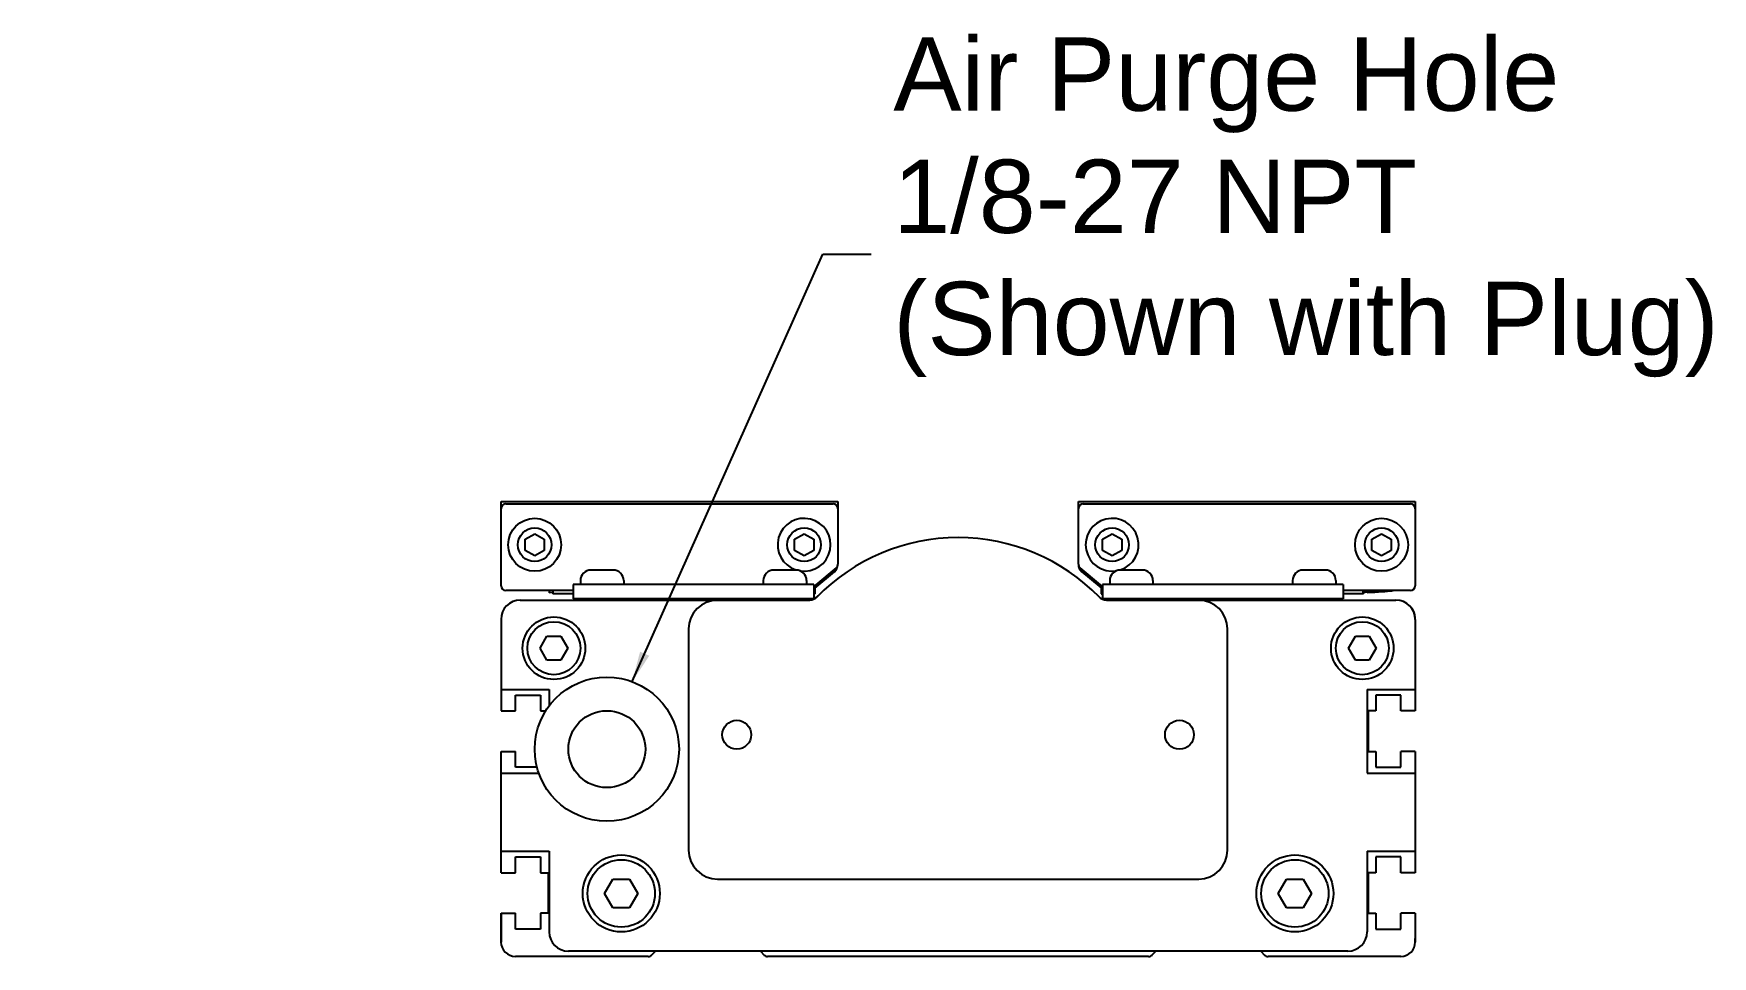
# Model space of a CAD drawing. Extents: x 2.4 to 39.5, y 2.1 to 24.3.
# Drawn here: x 2.41 to 9.28, y 12.93 to 16.71 of the extents above; entities that cross this region are included whole.
import ezdxf

# ---------------------------------------------------------------- set-up
doc = ezdxf.new("R2010")
doc.units = 0
doc.header["$LTSCALE"] = 1.87
doc.header["$MEASUREMENT"] = 0
doc.layers.get('0').update_dxf_attribs({"linetype": 'CONTINUOUS'})
doc.dimstyles.get("Standard").update_dxf_attribs({"dimtxt": 0.18, "dimasz": 0.18, "dimexe": 0.18, "dimexo": 0.0625, "dimgap": 0.09, "dimtad": 0, "dimtih": 1, "dimtoh": 1, "dimdec": 4, "dimzin": 0, "dimtxsty": 'STANDARD', "dimcen": 0.09, "dimazin": 3, "dimtfac": 1, "dimtdec": 4, "dimtofl": 0, "dimtmove": 0, "dimatfit": 3, "dimtolj": 1, "dimtzin": 0})

msp = doc.modelspace()

# ---------------------------------------------------------------- linework, layer by layer
for p, q in [((4.3272, 14.7905), (5.7051, 14.7905)), ((4.3272, 14.446), (4.3272, 14.7905)), ((4.3469, 14.7807), (5.6854, 14.7807)), ((5.7051, 14.7905), (5.7051, 14.534)), ((6.6894, 14.7905), (8.0673, 14.7905)), ((6.6894, 14.534), (6.6894, 14.7905)), ((6.7091, 14.7807), (8.0476, 14.7807)), ((8.0673, 14.7905), (8.0673, 14.446)), ((4.4256, 14.6361), (4.465, 14.6588)), ((4.4256, 14.5906), (4.4256, 14.6361)), ((4.465, 14.6588), (4.5043, 14.6361)), ((4.5043, 14.6361), (4.5043, 14.5906)), ((5.528, 14.6361), (5.5673, 14.6588)), ((5.528, 14.5906), (5.528, 14.6361)), ((5.5673, 14.6588), (5.6067, 14.6361)), ((5.6067, 14.6361), (5.6067, 14.5906)), ((6.7878, 14.6361), (6.8272, 14.6588)), ((6.7878, 14.5906), (6.7878, 14.6361)), ((6.8272, 14.6588), (6.8665, 14.6361)), ((6.8665, 14.6361), (6.8665, 14.5906)), ((7.8902, 14.6361), (7.9295, 14.6588)), ((7.8902, 14.5906), (7.8902, 14.6361)), ((7.9295, 14.6588), (7.9689, 14.6361)), ((7.9689, 14.6361), (7.9689, 14.5906)), ((4.465, 14.5679), (4.4256, 14.5906)), ((4.5043, 14.5906), (4.465, 14.5679)), ((5.5673, 14.5679), (5.528, 14.5906)), ((5.6067, 14.5906), (5.5673, 14.5679)), ((6.8272, 14.5679), (6.7878, 14.5906)), ((6.8665, 14.5906), (6.8272, 14.5679)), ((7.9295, 14.5679), (7.8902, 14.5906)), ((7.9689, 14.5906), (7.9295, 14.5679)), ((4.7858, 14.5101), (4.6953, 14.5101)), ((5.5339, 14.5101), (5.4433, 14.5101)), ((5.6981, 14.5189), (5.6067, 14.4422)), ((5.6105, 14.4356), (5.6911, 14.5031)), ((6.7878, 14.4422), (6.6964, 14.5189)), ((6.7034, 14.5031), (6.7827, 14.4366)), ((6.9512, 14.5101), (6.8606, 14.5101)), ((7.6992, 14.5101), (7.6087, 14.5101)), ((4.6224, 14.4264), (4.3469, 14.4264)), ((4.524, 14.4264), (4.524, 14.4165)), ((4.5386, 14.4264), (4.5386, 14.4121)), ((5.6067, 14.451), (4.6224, 14.451)), ((4.6224, 14.451), (4.6224, 14.392)), ((4.652, 14.4668), (4.652, 14.451)), ((4.8291, 14.4668), (4.8291, 14.451)), ((5.4, 14.4668), (5.4, 14.451)), ((5.5772, 14.4668), (5.5772, 14.451)), ((5.6067, 14.451), (5.6067, 14.3927)), ((5.6086, 14.4438), (5.6086, 14.4121)), ((5.6118, 14.4121), (5.6118, 14.4356)), ((6.7827, 14.4465), (6.7827, 14.4121)), ((7.7721, 14.451), (6.7878, 14.451)), ((6.7878, 14.451), (6.7878, 14.3927)), ((6.8173, 14.4668), (6.8173, 14.451)), ((6.9945, 14.4668), (6.9945, 14.451)), ((7.5654, 14.4668), (7.5654, 14.451)), ((7.7425, 14.4668), (7.7425, 14.451)), ((7.7721, 14.451), (7.7721, 14.392)), ((8.0476, 14.4264), (7.7721, 14.4264)), ((7.8527, 14.4264), (7.8527, 14.4121)), ((4.4059, 14.387), (5.5908, 14.387)), ((4.5386, 14.4174), (4.524, 14.4165)), ((4.6224, 14.4121), (4.5386, 14.4121)), ((5.6051, 14.392), (4.6224, 14.392)), ((4.6913, 14.392), (4.6913, 14.387)), ((4.7898, 14.392), (4.7898, 14.387)), ((4.8806, 14.387), (4.8806, 14.392)), ((5.2698, 14.387), (5.2698, 14.392)), ((5.3902, 14.387), (5.3902, 14.392)), ((5.4394, 14.392), (5.4394, 14.387)), ((5.5378, 14.392), (5.5378, 14.387)), ((5.6118, 14.4121), (5.6067, 14.4121)), ((6.7827, 14.4121), (6.7878, 14.4121)), ((7.7721, 14.392), (6.7894, 14.392)), ((6.8037, 14.387), (7.9886, 14.387)), ((6.8567, 14.392), (6.8567, 14.387)), ((6.9551, 14.392), (6.9551, 14.387)), ((7.0043, 14.387), (7.0043, 14.392)), ((7.1247, 14.387), (7.1247, 14.392)), ((7.5139, 14.387), (7.5139, 14.392)), ((7.6047, 14.392), (7.6047, 14.387)), ((7.7032, 14.392), (7.7032, 14.387)), ((7.8559, 14.4121), (7.7721, 14.4121)), ((7.8559, 14.4121), (7.8559, 14.418)), ((7.8705, 14.4188), (7.8705, 14.4165)), ((7.9633, 14.423), (7.9542, 14.422)), ((4.3272, 14.3082), (4.3272, 13.9332)), ((8.0673, 14.3082), (8.0673, 13.9332)), ((4.4869, 14.19), (4.5153, 14.2392)), ((4.5153, 14.2392), (4.5721, 14.2392)), ((4.5721, 14.2392), (4.6005, 14.19)), ((7.794, 14.19), (7.8224, 14.2392)), ((7.8224, 14.2392), (7.8792, 14.2392)), ((7.8792, 14.2392), (7.9076, 14.19)), ((4.5153, 14.1408), (4.4869, 14.19)), ((4.6005, 14.19), (4.5721, 14.1408)), ((7.8224, 14.1408), (7.794, 14.19)), ((7.9076, 14.19), (7.8792, 14.1408)), ((4.5721, 14.1408), (4.5153, 14.1408)), ((7.8792, 14.1408), (7.8224, 14.1408)), ((4.3272, 14.021), (4.5242, 14.021)), ((4.5242, 14.021), (4.5242, 13.9541)), ((7.8703, 14.021), (8.0673, 14.021)), ((7.8703, 14.021), (7.8703, 13.678)), ((4.3272, 13.2704), (4.3272, 13.7678)), ((8.0673, 13.7678), (8.0673, 13.2704)), ((4.3272, 13.678), (4.482, 13.678)), ((7.8703, 13.678), (8.0673, 13.678)), ((4.3272, 13.359), (4.5242, 13.359)), ((4.5242, 13.359), (4.5242, 13.0287)), ((7.8703, 13.359), (7.8703, 13.0287)), ((7.8703, 13.359), (8.0673, 13.359)), ((4.7511, 13.1862), (4.7852, 13.2452)), ((4.7852, 13.2452), (4.8534, 13.2452)), ((4.8534, 13.2452), (4.8875, 13.1862)), ((7.507, 13.1862), (7.5411, 13.2452)), ((7.5411, 13.2452), (7.6093, 13.2452)), ((7.6093, 13.2452), (7.6434, 13.1862)), ((4.7852, 13.1271), (4.7511, 13.1862)), ((4.8534, 13.1271), (4.7852, 13.1271)), ((4.8875, 13.1862), (4.8534, 13.1271)), ((7.5411, 13.1271), (7.507, 13.1862)), ((7.6093, 13.1271), (7.5411, 13.1271)), ((7.6434, 13.1862), (7.6093, 13.1271)), ((4.3272, 12.9874), (4.3272, 13.105)), ((4.3272, 13.105), (4.3272, 12.9874)), ((8.0673, 13.105), (8.0673, 12.9874)), ((4.3272, 12.9874), (4.3272, 13.0023)), ((4.3272, 12.9874), (4.3272, 13.0023)), ((8.0673, 12.9874), (8.0673, 13.0023)), ((4.9293, 12.9283), (4.3862, 12.9283)), ((7.7916, 12.95), (4.6029, 12.95)), ((4.9432, 12.9341), (4.9591, 12.95)), ((5.3882, 12.95), (5.4041, 12.9341)), ((6.9765, 12.9283), (5.418, 12.9283)), ((6.9904, 12.9341), (7.0063, 12.95)), ((7.4354, 12.95), (7.4513, 12.9341)), ((8.0083, 12.9283), (7.4652, 12.9283))]:
    msp.add_line(p, q)
at = {"color": 7, "linetype": 'CONTINUOUS'}
for p, q in [((5.0949, 14.2689), (5.0949, 13.3634)), ((7.2996, 13.3634), (7.2996, 14.2689)), ((4.3864, 13.9332), (4.3864, 13.9981)), ((4.3864, 13.9981), (4.4887, 13.9981)), ((4.4887, 13.9981), (4.4887, 13.9332)), ((7.9058, 13.9981), (7.9058, 13.9332)), ((8.0081, 13.9981), (7.9058, 13.9981)), ((8.0081, 13.9332), (8.0081, 13.9981)), ((4.3272, 13.9332), (4.3864, 13.9332)), ((4.4887, 13.9332), (4.5098, 13.9332)), ((7.8743, 13.9332), (7.8743, 13.7678)), ((7.9058, 13.9332), (7.8743, 13.9332)), ((8.0673, 13.9332), (8.0081, 13.9332)), ((4.3272, 13.7678), (4.3864, 13.7678)), ((4.3864, 13.7029), (4.3864, 13.7678)), ((7.8743, 13.7678), (7.9058, 13.7678)), ((7.9058, 13.7678), (7.9058, 13.7029)), ((8.0673, 13.7678), (8.0081, 13.7678)), ((8.0081, 13.7029), (8.0081, 13.7678)), ((4.4744, 13.7029), (4.3864, 13.7029)), ((7.9058, 13.7029), (8.0081, 13.7029)), ((4.3864, 13.2704), (4.3864, 13.3354)), ((4.3864, 13.3354), (4.4887, 13.3354)), ((4.4887, 13.3354), (4.4887, 13.2704)), ((7.9058, 13.3354), (7.9058, 13.2704)), ((8.0081, 13.3354), (7.9058, 13.3354)), ((8.0081, 13.2704), (8.0081, 13.3354)), ((4.3272, 13.2704), (4.3864, 13.2704)), ((4.4887, 13.2704), (4.5202, 13.2704)), ((4.5202, 13.2704), (4.5202, 13.105)), ((7.9058, 13.2704), (7.8743, 13.2704)), ((7.8743, 13.2704), (7.8743, 13.105)), ((8.0673, 13.2704), (8.0081, 13.2704)), ((5.213, 13.2453), (7.1815, 13.2453)), ((4.3272, 13.105), (4.3864, 13.105)), ((4.3864, 13.0401), (4.3864, 13.105)), ((4.5202, 13.105), (4.4887, 13.105)), ((4.4887, 13.105), (4.4887, 13.0401)), ((7.8743, 13.105), (7.9058, 13.105)), ((7.9058, 13.105), (7.9058, 13.0401)), ((8.0673, 13.105), (8.0081, 13.105)), ((8.0081, 13.0401), (8.0081, 13.105)), ((4.4887, 13.0401), (4.3864, 13.0401)), ((7.9058, 13.0401), (8.0081, 13.0401))]:
    msp.add_line(p, q, dxfattribs=at)
for points in [[(7.9392, 14.426), (7.9389, 14.4257), (7.9361, 14.4248), (7.9311, 14.4239), (7.924, 14.423), (7.9148, 14.422), (7.9038, 14.4211), (7.8913, 14.4202), (7.8774, 14.4193), (7.8625, 14.4184), (7.8527, 14.4178)], [(7.9786, 14.426), (7.9782, 14.4257), (7.9755, 14.4248), (7.9705, 14.4239), (7.9633, 14.423)], [(7.9542, 14.422), (7.9432, 14.4211), (7.9306, 14.4202), (7.9168, 14.4193), (7.9019, 14.4184), (7.8864, 14.4174), (7.8705, 14.4165)]]:
    msp.add_lwpolyline(points)
for centre, radius in [((4.465, 14.6134), 0.1083), ((7.9295, 14.6134), 0.1083), ((4.465, 14.6134), 0.0689), ((5.5673, 14.6134), 0.0689), ((6.8272, 14.6134), 0.0689), ((7.9295, 14.6134), 0.0689), ((4.5437, 14.19), 0.128), ((4.5437, 14.19), 0.1083), ((7.8508, 14.19), 0.128), ((7.8508, 14.19), 0.1083), ((4.8193, 13.1862), 0.1575), ((7.5752, 13.1862), 0.1575), ((4.8193, 13.1862), 0.1378), ((7.5752, 13.1862), 0.1378)]:
    msp.add_circle(centre, radius)
for centre, radius in [((4.7602, 13.7767), 0.2953), ((4.7602, 13.7767), 0.1575), ((5.2917, 13.8358), 0.0591), ((7.1028, 13.8358), 0.0591)]:
    msp.add_circle(centre, radius, dxfattribs=at)
for centre, radius, start, end in [((4.3469, 14.761), 0.0197, 90, 180), ((5.6854, 14.761), 0.0197, 0, 90), ((6.7091, 14.761), 0.0197, 90, 180), ((8.0476, 14.761), 0.0197, 0, 90), ((5.5673, 14.6134), 0.1083, 260.81796, 252.03298), ((6.8272, 14.6134), 0.1083, 287.96702, 279.18204), ((6.1972, 13.8358), 0.8071, 44.24072, 135.75928), ((4.6953, 14.4668), 0.0433, 90, 180), ((4.7858, 14.4668), 0.0433, 0, 90), ((5.4433, 14.4668), 0.0433, 90, 180), ((5.5339, 14.4668), 0.0433, 0, 90), ((5.6658, 14.5333), 0.0394, 310, 0), ((5.6854, 14.534), 0.0197, 310, 0), ((6.7091, 14.534), 0.0197, 180, 230), ((6.7287, 14.5333), 0.0394, 180, 230), ((6.8606, 14.4668), 0.0433, 90, 180), ((6.9512, 14.4668), 0.0433, 0, 90), ((7.6087, 14.4668), 0.0433, 90, 180), ((7.6992, 14.4668), 0.0433, 0, 90), ((4.3469, 14.446), 0.0197, 180, 270), ((5.5852, 14.4657), 0.0394, 306.56716, 310), ((8.0476, 14.446), 0.0197, 270, 0), ((4.4059, 14.3082), 0.0787, 90, 180), ((5.5826, 14.446), 0.0591, 270, 315.15717), ((5.5908, 14.4264), 0.0394, 270, 315.75928), ((6.8119, 14.446), 0.0591, 224.84283, 270), ((6.8037, 14.4264), 0.0394, 224.24072, 270), ((7.9886, 14.3082), 0.0787, 0, 90), ((8.0083, 14.3155), 0.0591, 0, 43.68935), ((8.0083, 14.3155), 0.0591, 0, 43.68935), ((4.3862, 12.9874), 0.0591, 180, 270), ((4.6029, 13.0287), 0.0787, 180, 270), ((7.7916, 13.0287), 0.0787, 270, 0), ((8.0083, 12.9874), 0.0591, 270, 0), ((4.9293, 12.948), 0.0197, 270, 315), ((5.418, 12.948), 0.0197, 225, 270), ((6.9765, 12.948), 0.0197, 270, 315), ((7.4652, 12.948), 0.0197, 225, 270)]:
    msp.add_arc(centre, radius, start, end)
for centre, start, end in [((5.213, 14.2689), 90, 180), ((7.1815, 14.2689), 0, 90), ((5.213, 13.3634), 180, 270), ((7.1815, 13.3634), 270, 0)]:
    msp.add_arc(centre, 0.1181, start, end, dxfattribs=at)

# ---------------------------------------------------------------- texts
at = {"insert": (5.932, 15.9947), "char_height": 0.3, "attachment_point": 4}
msp.add_mtext('{\\fArial|b0|i0|c0|p34;Air Purge Hole\\P1/8-27 NPT\\P(Shown with Plug)}', dxfattribs=at)

# ---------------------------------------------------------------- leaders
at = {"annotation_type": 0, "has_hookline": 1, "hookline_direction": 1, "text_width": 3.337}
msp.add_leader([(4.864, 14.0532), (5.6441, 15.8026), (5.842, 15.8026)], dimstyle='STANDARD', override={"dimtxt": 0.384208, "dimasz": 0.125, "dimexe": 0.612, "dimexo": 0.2125, "dimgap": 0.09, "dimtad": 0, "dimtxsty": 'STANDARD', "dimcen": 0.306, "dimtmove": 0}, dxfattribs=at)

doc.saveas('drawing.dxf')
